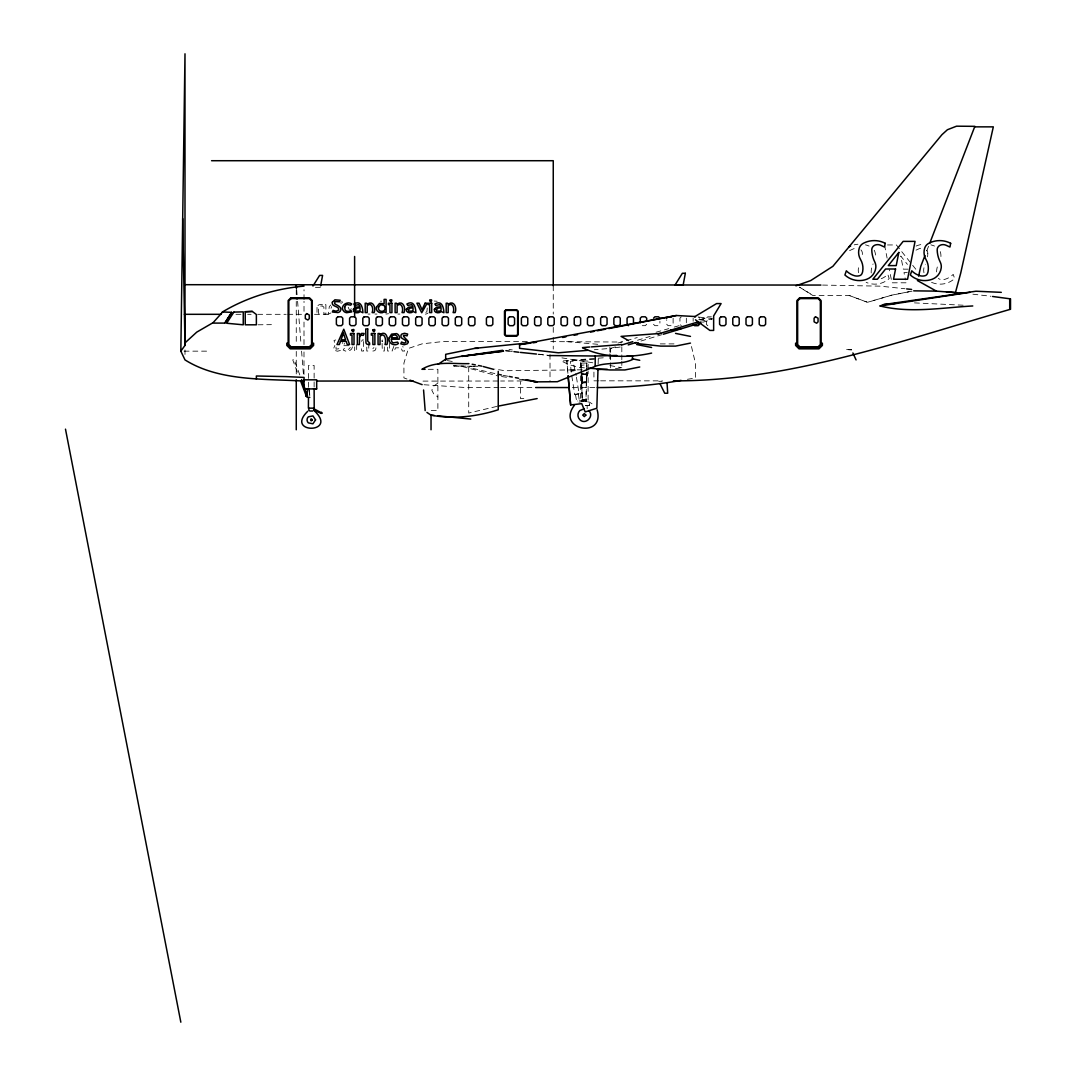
<?xml version="1.0" encoding="UTF-8"?>
<svg xmlns="http://www.w3.org/2000/svg" width="1076" height="1076" viewBox="0 0 1076 1076"><rect width="100%" height="100%" fill="white"/><g stroke="black" fill="none" stroke-linecap="round" stroke-linejoin="round"><path stroke-width="0.75" stroke-dasharray="5 3.75" d="M303.983 374.461L303.997 351.193M303.997 344.549L304.01 321.28M304.01 311.314L304.024 301.347M304.024 299.679L304.024 289.713M586.85 371.933L585.963 401.725L586.514 368.624M586.514 366.97C586.487 358.604 587.644 366.001 586.568 364.764L580.946 365.315L580.946 363.069L582.358 401.725L580.946 365.315M586.877 370.279L586.971 363.069M598.108 363.957L598.283 359.034L566.85 361.052L567.967 374.058L566.877 361.052M375.941 347.884L375.699 349.35A2.636 2.582 0 0 1 374.421 350.749L372.054 351.22L372.054 349.471L373.937 347.561M586.111 383.164L587.2 372.767L586.393 383.164L586.797 372.767L581.484 374.273L582.506 383.164L586.111 382.612L582.277 381.106L581.349 374.152M581.161 372.767L582.277 383.164L581.484 373.264L586.797 373.264L586.393 381.106L587.2 372.767M331.045 308.274L331.65 306.566M344.185 344.266L344.374 343.177M342.437 302.558L341.764 301.213M576.44 377.151L579.063 393.668L575.499 394.717L574.718 394.354L571.047 371.274L570.441 361.428L572.957 361.011L576.171 375.497M352.471 346.875C351.906 351.139 346.311 352.457 343.231 350.009L344.064 348.597L348.288 349.337A3.147 3.093 0 0 0 349.861 348.086L350.198 347.4M393.803 346.418L392.067 351.018L394.394 351.018L395.457 347.83L401.187 347.83L402.33 351.018L404.684 351.018L402.801 346.418M926.745 250.923L928.548 246.31M361.603 341.388L362.235 339.976L363.607 339.976M350.023 311.22L351.22 308.597M330.857 312.981L328.153 314.219L329.323 306.633L330.789 305.033M336.035 347.023L336.048 349.189L340.124 348.503L340.823 350.359L337.487 351.22L334.542 350.386A2.757 2.703 0 0 1 333.547 348.759L334.851 345.45M646.689 324.279L645.304 325.678L641.686 325.678L640.287 324.279M681.323 316.801L679.938 318.187L679.938 324.279L681.323 325.678M849.596 250.614L853.577 248.785A7.182 7.182 0 0 1 856.953 248.193M916.012 250.143L918.998 248.785A7.182 7.182 0 0 1 922.872 248.247M437.878 383.043L433.776 386.082L431.799 390.158L433.776 394.058L437.878 396.963M335.712 339.962L334.004 340.527L334.569 342.343M702.655 322.289L712.016 319.424M582.358 399.478L585.963 400.07L582.358 401.725L585.963 400.07L582.129 399.478L581.322 374.65M615.378 346.916L610.643 348.355L594.315 349.74M637.476 340.245L650.106 336.425M700.207 321.267L712.204 318.846M640.96 341.025L661.673 334.744M617.92 343.056L637.234 337.568M656.024 332.242L668.747 328.637M674.249 327.05L680.678 325.221M699.992 319.733L706.434 317.904L712.204 318.402M700.153 319.693L706.434 317.904L699.01 317.124M496.749 406.432L468.719 413.036L468.719 367.4L496.749 374.004M578.982 402.209L584.322 401.146L589.608 402.209L594.167 405.249M908.978 291.771L891.722 295.201L867.538 302.329L849.166 295.47L812.797 295.47L799.535 287.184L813.227 295.47M912.112 291.152L891.722 295.147L867.538 302.275L849.166 295.47M587.2 374.825L581.484 374.273L586.797 373.264M575.391 370.548L571.047 371.274M579.063 393.668L574.718 394.354M687.429 379.303L695.432 377.945L695.432 363.163L690.846 343.89M341.764 303.123L340.419 302.894M380.581 301.213L381.536 301.213M574.84 369.673L571.316 370.225M586.339 405.652L589.487 405.289L589.487 402.68L588.115 400.528L588.115 370.897M620.22 347.037L610.643 348.355L610.643 353.17M615.432 368.611L621.82 367.763L621.82 361.321M584.322 400.528L576.642 400.985L577.785 400.985M585.586 405.692L589.487 405.289L589.392 402.68M603.259 357.81L561.349 361.025L568.854 364.562L578.471 367.333L585.075 367.871M585.586 405.558L589.392 405.289M698.714 319.76L706.434 319.384M434.247 301.051L437.179 301.253M582.237 369.794L504.657 370.722L494.839 368.987M474.798 366.324L453.628 365.894L471.557 366.324M473.171 366.297L478.04 366.257M257.998 324.791L271.434 324.656M423.002 381.106L498.982 381.012M522.035 380.958L500.622 381.012M887.485 244.951L896.389 244.951L917.277 271.058M908.077 269.161L903.329 269.161L900.733 256.021L907.418 264.387M907.324 272.564L904.001 272.564L905.441 279.868M906.019 282.8L891.977 282.8L889.381 269.632M315.429 287.346L320.366 287.346M368.046 314.058L370.05 314.058M374.973 314.058L376.977 314.058M385.975 314.044L388.557 313.735M397.945 314.058L399.949 314.058M235.967 314.313L241.105 314.313M247.668 314.313L251.125 314.313M257.689 314.313L286.176 314.313M287.763 314.313L302.867 314.313M314.501 314.313L331.233 314.313M711.37 316.801L707.752 316.801L706.367 318.187L706.367 324.279L707.752 325.678L711.37 325.678M527.321 341.576L442.653 341.563L422.155 343.836L408.45 348.422L403.917 363.123L403.917 377.905L406.957 379.021M550.751 341.617L622.103 342.047M660.247 343.89L674.746 343.89M348.853 345.678L342.356 345.678A5.407 5.299 0 0 1 342.531 342.585M851.627 349.485L845.628 349.485L851.627 349.982M184.077 351.153L206.726 351.153M428.302 369.297L437.878 369.297L437.878 410.615L428.356 410.615M581.484 374.273L586.797 374.825M598.942 380.823L593.925 380.823L593.925 371.126M600.61 380.823L662.466 380.864M658.768 381.294L662.036 381.294M581.686 374.435L582.506 381.644L586.111 381.644M582.506 382.612L586.111 382.612L582.506 381.644M498.941 387.521L465.464 387.521L423.729 384.724M500.622 387.521L533.992 387.535M572.311 387.548L595.633 387.562M523.81 398.577L520.475 398.577L520.475 381.805M582.358 401.173L585.963 401.173M822.562 285.073L880.289 286.162L905.01 288.745M914.439 302.881L963.208 305.221M453.628 365.8L461.819 366.418L498.336 376.049M566.608 341.617L598.229 344.333M972.892 294.192L990.956 296.263M538.054 354.233L550.899 355.551M509.096 351.058L512.324 351.449M501.55 376.533L507.966 377.501M519.21 379.196L522.425 379.68M509.029 349.404L512.337 349.942M538.78 354.165L550.361 356.008M561.928 357.864L593.347 362.881M447.32 360.595L453.87 361.751M609.877 365.517L621.82 367.763M502.963 375.295L509.177 376.465M698.163 316.801L699.548 318.187M653.509 324.279L654.894 325.678L658.512 325.678L659.911 324.279L659.911 321.24M381.698 340.877L382.303 341.738L382.303 339.976M348.207 307.279L349.418 309.901M299.814 374.959L293.909 359.223L292.753 359.895L298.361 374.986M427.239 307.978L426.93 311.489A3.093 2.569 0 0 1 425.343 312.618M884.512 244.951L887.108 258.119M575.499 394.717L576.749 401.846M382.101 343.432L382.303 351.018L384.307 351.018L384.307 346.284M578.417 394.26L579.655 402.868M581.484 373.264L582.506 381.106M296.667 289.686L297.46 299.666M297.595 301.32L301.051 344.535M301.589 351.18L303.445 374.448M309.754 395.847L309.471 388.194L309.592 394.233M580.946 363.069L581.269 372.995M693.146 318.187L693.146 321.24M686.327 318.187L686.327 322.76M673.119 318.187L673.119 324.279L671.733 325.678L668.102 325.678L666.716 324.279L666.716 319.72M621.82 346.822L621.82 353.264M621.82 354.878L621.82 359.707M610.643 354.784L610.643 361.213M610.643 362.814L610.643 369.243M609.877 347.023L609.877 352.067M609.877 353.748L609.877 362.155M588.115 369.243L588.115 361.011L580.475 361.011L580.475 369.243M587.16 405.652L587.16 408.719M586.568 363.069L581.255 363.069M586.393 381.106L586.393 383.164M586.245 401.725L586.245 399.478L585.963 401.725M582.277 381.106L582.277 383.164M582.129 399.478L582.129 401.725M580.475 375.833L580.475 400.528M553.252 285.732L553.252 314.058M553.252 327.4L553.252 335.739M553.252 337.393L553.252 349.068M550.011 354.3L550.011 380.823M389.633 343.19L389.633 351.018L387.642 351.018L387.642 346.284M368.772 343.19L368.772 351.018L366.781 351.018L366.781 346.284M363.607 341.549L363.607 351.018L361.603 351.018L361.603 346.095M356.667 344.589L356.667 351.018L354.676 351.018L354.676 346.916M314.125 386.862L314.125 365.49L308.462 365.49L308.462 386.862M296.263 289.7L296.263 299.706M296.263 301.374L296.263 344.737M296.263 351.408L296.263 374.757M184.991 349.929L184.991 354.461M931.574 282.315A13.961 13.961 0 0 0 932.731 282.813A21.412 21.412 0 0 0 954.627 278.576L953.228 274.367A19.072 19.072 0 0 1 945.185 279.235A9.146 9.146 0 0 1 939.859 279.235A3.605 3.605 0 0 1 938.42 278.388M923.975 272.726A13.961 13.961 0 0 1 923.759 271.475A10.262 10.262 0 0 1 924.768 265.611A28.689 28.689 0 0 0 925.387 264.266M927.808 253.546A28.689 28.689 0 0 1 927.525 256.841M926.718 250.291A5.057 5.057 0 0 1 927.794 253.546M871.21 272.954A17.377 17.377 0 0 1 873.093 263.956M860.961 249.914A5.057 5.057 0 0 1 862.36 253.546A28.689 28.689 0 0 1 862.172 256.29M881.244 278.711A19.072 19.072 0 0 0 887.808 274.367L889.206 278.576A21.412 21.412 0 0 1 867.31 282.813A13.961 13.961 0 0 1 866.14 282.315M854.196 244.857A23.484 23.484 0 0 1 857.949 244.239M865.481 244.857A23.484 23.484 0 0 1 869.085 246.068M874.223 250.251A8.379 8.379 0 0 1 874.869 251.73A13.907 13.907 0 0 1 875.528 255.577M858.554 272.726A13.961 13.961 0 0 1 858.339 271.475A10.262 10.262 0 0 1 859.334 265.611A28.689 28.689 0 0 0 859.549 265.167M940.935 256.559A13.907 13.907 0 0 0 940.289 251.73A8.379 8.379 0 0 0 939.657 250.251M936.604 271.919A17.377 17.377 0 0 1 938.514 263.956M916.026 246.068A23.484 23.484 0 0 1 923.369 244.239M930.915 244.857A23.484 23.484 0 0 1 934.506 246.068M428.087 312.941A4.95 4.116 0 0 1 425.383 314.152M317.03 307.373L316.976 314.058L318.967 314.058C317.232 310.466 319.411 302.961 323.903 307.09L323.903 314.058L325.894 314.058L325.894 304.683L324.535 304.683L323.903 305.893C322.141 303.607 317.286 304.091 317.03 307.373"/><path stroke-width="1.5" d="M180.835 351.153L184.991 53.8L184.991 345.396L180.835 351.153L184.991 359.895C219.329 381.55 264.992 378.658 303.983 381.106L304.078 377.42L286.216 376.613L256.37 375.995L256.37 379.169M598 368.88L596.844 408.221L585.196 411.92L581.739 403.648L570.616 404.953L568.101 375.685L570.643 404.953M308.462 398.376L308.395 408.154L314.205 408.154L314.125 388.503M438.026 364.334L445.477 359.33L461.819 356.169L503.528 351.153L461.819 356.398L502.626 350.265M320.635 285.853L322.585 275.402L319.612 275.402L312.968 286.014M308.355 388.261L306.781 394.677M918.622 276.155L920.774 266.323L924.957 255.55M795.904 285.826L810.672 280.594L832.878 266.323L941.93 134.702L947.405 129.739L956.524 126.188L974.856 126.336L929.745 243.23M224.817 323.096L231.717 312.336L222.651 312L212.725 323.096L224.817 323.096L231.717 312.336M574.423 405.249C555.512 429.701 605.385 439.559 597.14 409.754M653.509 318.187L654.894 316.801L658.512 316.801L659.911 318.187M666.716 318.187L668.102 316.801L671.733 316.801M699.548 324.279L698.163 325.678L694.531 325.678L693.146 324.279M184.991 342.894L196.76 332.121L212.254 323.15M307.749 411.274C284.427 433.884 338.173 433.884 314.838 411.274M306.66 395.901L307.48 395.417L301.589 379.68M222.221 312.094C246.902 297.285 275.429 288.65 304.024 286.122M307.332 395.524L306.324 396.089L300.634 381.025M595.257 366.324L557.368 381.711L536.87 381.859L522.425 379.68M972.771 305.961C942.294 307.669 910.027 313.479 880.101 305.961L883.84 304.535L975.986 291.219L1001.299 292.349M701.095 322.76L663.273 334.259M621.686 345.019L632.742 341.67M658.001 334.031L698.647 321.737M628.196 344.898L636.172 342.477M498.296 406.109L537.153 398.577M536.251 342.114L474.785 348.355L445.679 354.327L445.679 360.299M690.469 343.096L675.553 346.109L660.637 346.109L637.88 343.621M651.599 353.089C629.07 358.052 603.663 358.066 582.573 347.736M639.749 366.997L624.887 369.956L609.877 369.956L588.384 368.126M584.308 408.705L579.789 410.575A6.429 6.429 0 0 0 579.789 419.613C585.411 425.531 594.719 416.183 588.801 410.575M562.64 337.474L565.936 336.842M574.18 335.255L577.476 334.609M590.657 332.067L593.952 331.435M597.247 330.789L605.479 329.202M608.774 328.57L676.32 315.51L694.827 316.505M587.778 350.305L558.39 352.793L519.573 348.355L519.573 344.629L676.32 315.51M681.041 380.379C653.455 385.356 625.317 387.548 597.301 387.562M880.101 305.961L969.839 292.349M519.573 344.629L530.401 343.123M533.494 342.693L536.588 342.262M670.63 330.211L680.812 328.947L677.813 328.731M883.84 304.535L895.272 303.499M582.573 347.588L589.742 347.01M660.637 333.399L621.054 336.398L628.559 340.608M591.343 346.902L621.82 344.535M595.163 356.022L616.79 355.43M252.309 311.435L245.22 311.717L245.247 324.804L256.37 324.804L256.37 314.501L252.309 311.435L245.18 311.717M597.274 369.498L607.294 369.31M316.68 381.052L413.103 380.998M628.545 356.156L632.473 356.116L632.473 359.559C620.785 365.046 607.241 361.886 595.163 366.324L595.257 356.022L550.899 355.551M305.571 388.84L308.745 388.826M313.506 388.813L316.68 388.799L316.68 379.828L304.078 379.828L303.983 388.893L316.68 388.947M974.856 126.86L993.323 126.86L960.68 273.223L955.434 292.632L936.402 291.125L913.685 290.843M211.555 160.714L553.252 160.714L553.252 285.732M184.857 284.696L820.907 285.059M184.359 314.313L221.078 314.313M354.609 316.801L350.978 316.801L349.592 318.187L349.592 324.279L350.978 325.678L354.609 325.678L355.995 324.279L355.995 318.187L354.609 316.801L354.609 256.478M695.526 316.801L694.531 316.801L716.616 303.566L721.108 303.566L713.644 315.9L713.644 330.426L709.878 330.426L695.473 319.801M288.153 343.19L286.808 343.19L286.808 345.423L290.238 348.853L310.184 348.853L313.6 345.423L313.6 343.19L312.255 343.19M796.939 343.19L795.608 343.19L795.608 345.423L799.024 348.853L818.97 348.853L822.387 345.423L822.387 343.19L821.055 343.19M474.785 348.355L478.04 348.355M425.101 369.297L421.913 369.297C436.17 360.608 453.144 364.132 468.961 363.621M673.374 380.864C789.528 381.227 900.235 341.011 1010.512 309.269L1010.512 298.872L992.583 296.478M533.817 381.805L537.153 381.805L526.272 379.707M535.646 387.535L568.975 387.548M309.74 411.005L312.86 411.005M309.807 397.38L307.144 397.3L306.216 396.103M635.19 342.719L638.471 342.894M627.227 355.739L632.473 356.116M946.369 291.744L962.953 293.264M434.341 415.484L431.032 415.161L426.916 412.417M437.65 415.807L470.763 419.062M906.664 288.906L911.614 289.431M520.394 352.403L536.453 354.058M505.868 350.655L509.096 351.058M513.938 351.65L518.78 352.242M509.177 376.465L512.284 377.044M515.404 377.622L518.511 378.214M472.162 364.253L475.35 364.872M478.551 365.504L481.752 366.136M636.642 344.535L651.599 347.494M675.553 333.399L690.469 336.398M632.311 358.792L639.749 360.299M498.296 374.327L501.403 374.973M483.259 366.539L493.75 369.391M409.996 380.151L422.155 384.643M314.73 409.243L322.262 413.184M314.246 410.292L321.253 413.44L321.509 412.283M917.371 280.54L936.402 291.125M628.465 325.678L627.079 324.279L627.079 318.187L628.465 316.801L632.096 316.801L633.482 318.187L633.482 324.279M660.26 384.28L664.726 393.238L667.698 393.238L667.039 382.787M852.891 352.955L856.066 359.922M65.488 429.149L180.835 1022.2M296.532 288.032L296.263 284.696L296.263 288.032M423.567 389.983L425.168 410.615M182.691 218.616L184.991 345.396M1009.705 298.872L1009.705 308.879M646.689 321.24L646.689 318.187L645.304 316.801L641.686 316.801L640.287 318.187L640.287 322.76M498.242 371.328L498.242 409.768C476.762 416.641 453.171 419.384 431.032 415.161L431.032 429.781M313.721 408.127L313.721 410.373M308.879 408.127L308.879 410.373M296.263 379.761L296.263 429.781M848.883 246.875A23.484 23.484 0 0 1 850.605 246.068M344.656 307.225L345.14 310.036A3.093 2.569 0 0 0 346.741 311.166A4.304 3.578 0 0 0 348.96 311.327L350.991 310.507L351.785 311.906L346.701 312.699A4.95 4.116 0 0 1 343.997 311.489C339.075 306.7 346.916 300.325 351.717 303.983L350.736 305.167L347.36 304.508A3.08 2.569 0 0 0 345.544 305.396L344.656 307.225M389.189 337.837C387.683 343.136 394.408 346.889 398.429 343.526L397.582 342.114L393.359 342.867A3.147 3.093 0 0 1 391.798 341.603L391.18 339.209L399.304 339.209A5.407 5.299 0 0 0 399.129 336.102L398.712 335.308A4.398 4.304 0 0 0 396.506 333.614L391.57 334.111L389.189 337.837M378.496 307.252C377.394 313.358 388.234 312.551 384.105 305.396L380.581 304.696L378.496 307.252M376.425 307.131C375.228 311.462 380.81 314.407 384.105 311.906L386.096 312.591L386.096 299.384L384.105 299.384L384.105 303.741L379.505 303.432L376.425 307.131M408.181 341.576L408.113 342.276A2.757 2.703 0 0 1 407.118 343.903L404.173 344.737L400.823 343.876L401.536 342.02L404.226 343.096L405.961 342.235C406.499 338.779 399.909 339.451 400.958 335.524A2.488 2.434 0 0 1 401.913 334.044L404.549 333.291L407.643 334.044L407.078 335.86C398.914 333.641 406.768 338.994 408.181 341.576M332.363 302.195C331.005 307.117 339.626 305.705 338.671 310.049L336.142 311.246L333.103 310.399L332.336 312.013L337.931 312.565A4.613 3.833 0 0 0 340.177 311.287C343.15 307.225 337.097 305.409 334.623 303.755L335.013 301.549L339.572 301.778L340.204 300.258L334.905 299.8L332.363 302.195M353.399 309.296C352.672 313.022 358.241 313.788 360.245 311.529L362.935 312.766C362.693 307.817 361.159 299.8 353.896 303.983L354.744 305.382L358.685 304.683L360.056 306.821L355.605 307.144L353.399 309.296M406.378 309.296C405.639 313.022 411.22 313.788 413.224 311.529L415.914 312.766C415.672 307.817 414.139 299.8 406.876 303.983L407.723 305.382L411.664 304.683L413.036 306.821L408.584 307.144L406.378 309.296M434.381 309.296C433.641 313.022 439.223 313.788 441.227 311.529L443.917 312.766C443.675 307.817 442.142 299.8 434.879 303.983L435.713 305.382L439.667 304.683L441.039 306.821L436.587 307.144L434.381 309.296M355.362 309.579L355.82 311.099L358.806 311.166L360.056 310.265L360.056 307.992L357.366 307.978L355.362 309.579M408.342 309.579L408.799 311.099L411.785 311.166L413.036 310.265L413.036 307.992L410.346 307.978L408.342 309.579M436.345 309.579L436.802 311.099L439.788 311.166L441.039 310.265L441.039 307.992L438.335 307.978L436.345 309.579M359.545 336.949L359.344 344.535L357.353 344.535L357.353 333.493L359.344 333.493L359.344 335.255L361.59 333.412L364.145 333.466L363.311 335.376L360.998 335.174L359.545 336.949M685.345 273.277L683.125 285.221L674.908 285.221L682.372 273.277L685.345 273.277M351.973 330.05C352.874 334.838 356.035 327.306 351.973 330.05M372.834 330.05C373.735 334.838 376.896 327.306 372.834 330.05M885.239 243.31L884.526 247.036L880.545 245.22A7.182 7.182 0 0 0 874.788 245.22A5.057 5.057 0 0 0 871.762 249.982A28.689 28.689 0 0 0 874.801 262.046A10.262 10.262 0 0 1 875.783 267.911A13.961 13.961 0 0 1 866.812 279.249A21.412 21.412 0 0 1 844.916 275.012L846.328 270.802A19.072 19.072 0 0 0 854.371 275.671A9.146 9.146 0 0 0 859.684 275.671A3.605 3.605 0 0 0 861.849 273.855A8.837 8.837 0 0 0 862.67 271.448A17.377 17.377 0 0 0 860.531 259.477A13.907 13.907 0 0 1 859.253 248.166A8.379 8.379 0 0 1 863.329 243.31A23.484 23.484 0 0 1 885.239 243.31M950.659 243.31L949.947 247.036L945.979 245.22A7.182 7.182 0 0 0 940.209 245.22A5.057 5.057 0 0 0 937.183 249.982A28.689 28.689 0 0 0 940.222 262.046A10.262 10.262 0 0 1 941.218 267.911A13.961 13.961 0 0 1 932.246 279.249A21.412 21.412 0 0 1 910.35 275.012L911.749 270.802A19.072 19.072 0 0 0 919.805 275.671A9.146 9.146 0 0 0 925.118 275.671A3.605 3.605 0 0 0 927.283 273.855A8.837 8.837 0 0 0 928.09 271.448A17.377 17.377 0 0 0 925.965 259.477A13.907 13.907 0 0 1 924.688 248.166A8.379 8.379 0 0 1 928.763 243.31A23.484 23.484 0 0 1 950.659 243.31M895.555 269L893.524 279.235L907.566 279.235L915.044 241.387L903.154 241.387L872.878 279.235L877.397 279.235L885.588 269L895.555 269M898.823 252.456L896.227 265.597L888.305 265.597L898.823 252.456M312.336 419.855C310.103 423.258 310.103 416.452 312.336 419.855M585.842 415.094L584.322 416.614L582.748 415.094L584.322 413.574L585.842 415.094M315.564 419.855L312.928 423.796L308.301 422.868A4.291 4.291 0 0 1 308.301 416.842L312.928 415.914L315.564 419.855M389.889 300.312C390.897 304.454 393.856 297.877 389.889 300.312M429.647 300.312C430.656 304.454 433.628 297.877 429.647 300.312M391.543 336.68L391.234 337.783L397.474 337.783C397.595 334.542 392.727 333.977 391.543 336.68M306.324 395.807L307.104 395.645L306.324 396.089L306.996 394.045L306.324 395.807M340.46 341.348L339.33 344.535L336.976 344.535L343.782 329.229L349.592 344.535L347.252 344.535L346.19 341.348L340.46 341.348M343.405 333.183L341.025 339.828L345.598 339.828L343.405 333.183M425.087 303.203L422.048 309.767L419.075 303.203L416.883 303.203L421.711 312.78L427.185 303.203L425.087 303.203M233.882 312.094L226.659 323.244L243.243 324.804L243.243 311.865L233.882 312.094M380.622 334.206L380.043 334.918L379.425 333.493L378.053 333.493L378.053 344.535L380.043 344.535L380.043 336.331C385.074 331.395 386.526 341.2 384.979 344.535L386.983 344.535C388.638 340.5 387.01 330.023 380.622 334.206M367.777 303.836L367.198 304.441L366.566 303.23L365.194 303.23L365.194 312.605L367.198 312.605L367.198 305.638C371.677 301.509 373.87 309.014 372.135 312.605L374.125 312.605C376.089 308.274 373.372 300.285 367.777 303.836M397.676 303.836L397.098 304.441L396.466 303.23L395.107 303.23L395.107 312.605L397.098 312.605L397.098 305.638C401.59 301.509 403.769 309.014 402.034 312.605L404.025 312.605C405.988 308.274 403.271 300.285 397.676 303.836M448.746 303.836L448.181 304.441L447.549 303.23L446.177 303.23L446.177 312.605L448.181 312.605L448.181 305.638C452.66 301.509 454.852 309.014 453.104 312.605L455.108 312.605C457.071 308.274 454.341 300.285 448.746 303.836M290.789 297.904L288.153 300.54L288.153 344.871L290.789 347.508L309.619 347.508L312.255 344.871L312.255 300.54L309.619 297.904L290.789 297.904M291.085 298.59L288.852 300.823L288.852 344.589L291.085 346.808L309.337 346.808L311.569 344.589L311.569 300.823L309.337 298.59L291.085 298.59M306.7 313.6L305.315 314.986L305.315 318.63L307.884 320.016L309.269 318.63L309.269 314.986L306.7 313.6M337.77 316.801L336.371 318.187L336.371 324.279L337.77 325.678L341.388 325.678L342.773 324.279L342.773 318.187L341.388 316.801L337.77 316.801M364.186 316.801L362.8 318.187L362.8 324.279L364.186 325.678L367.817 325.678L369.202 324.279L369.202 318.187L367.817 316.801L364.186 316.801M377.407 316.801L376.022 318.187L376.022 324.279L377.407 325.678L381.025 325.678L382.424 324.279L382.424 318.187L381.025 316.801L377.407 316.801M390.615 316.801L389.23 318.187L389.23 324.279L390.615 325.678L394.246 325.678L395.632 324.279L395.632 318.187L394.246 316.801L390.615 316.801M403.836 316.801L402.451 318.187L402.451 324.279L403.836 325.678L407.454 325.678L408.84 324.279L408.84 318.187L407.454 316.801L403.836 316.801M417.044 316.801L415.659 318.187L415.659 324.279L417.044 325.678L420.676 325.678L422.061 324.279L422.061 318.187L420.676 316.801L417.044 316.801M430.265 316.801L428.867 318.187L428.867 324.279L430.265 325.678L433.884 325.678L435.269 324.279L435.269 318.187L433.884 316.801L430.265 316.801M443.473 316.801L442.088 318.187L442.088 324.279L443.473 325.678L447.105 325.678L448.49 324.279L448.49 318.187L447.105 316.801L443.473 316.801M456.681 316.801L455.296 318.187L455.296 324.279L456.681 325.678L460.313 325.678L461.698 324.279L461.698 318.187L460.313 316.801L456.681 316.801M469.903 316.801L468.517 318.187L468.517 324.279L469.903 325.678L473.521 325.678L474.92 324.279L474.92 318.187L473.521 316.801L469.903 316.801M487.805 316.801L486.419 318.187L486.419 324.279L487.805 325.678L491.436 325.678L492.821 324.279L492.821 318.187L491.436 316.801L487.805 316.801M505.881 309.794L504.496 311.179L504.496 334.717L505.881 336.102L516.83 336.102L518.215 334.717L518.215 311.179L516.83 309.794L505.881 309.794M506.123 310.399L505.088 311.435L505.088 334.461L506.123 335.497L516.588 335.497L517.623 334.461L517.623 311.435L516.588 310.399L506.123 310.399M509.54 316.801L508.154 318.187L508.154 324.279L509.54 325.678L513.171 325.678L514.557 324.279L514.557 318.187L513.171 316.801L509.54 316.801M522.761 316.801L521.376 318.187L521.376 324.279L522.761 325.678L526.379 325.678L527.765 324.279L527.765 318.187L526.379 316.801L522.761 316.801M535.969 316.801L534.584 318.187L534.584 324.279L535.969 325.678L539.601 325.678L540.986 324.279L540.986 318.187L539.601 316.801L535.969 316.801M549.19 316.801L547.792 318.187L547.792 324.279L549.19 325.678L552.808 325.678L554.194 324.279L554.194 318.187L552.808 316.801L549.19 316.801M562.398 316.801L561.013 318.187L561.013 324.279L562.398 325.678L566.016 325.678L567.415 324.279L567.415 318.187L566.016 316.801L562.398 316.801M575.606 316.801L574.221 318.187L574.221 324.279L575.606 325.678L579.238 325.678L580.623 324.279L580.623 318.187L579.238 316.801L575.606 316.801M588.828 316.801L587.442 318.187L587.442 324.279L588.828 325.678L592.446 325.678L593.831 324.279L593.831 318.187L592.446 316.801L588.828 316.801M602.035 316.801L600.65 318.187L600.65 324.279L602.035 325.678L605.667 325.678L607.052 324.279L607.052 318.187L605.667 316.801L602.035 316.801M615.257 316.801L613.871 318.187L613.871 324.279L615.257 325.678L618.875 325.678L620.26 324.279L620.26 318.187L618.875 316.801L615.257 316.801M720.96 316.801L719.575 318.187L719.575 324.279L720.96 325.678L724.592 325.678L725.977 324.279L725.977 318.187L724.592 316.801L720.96 316.801M734.182 316.801L732.783 318.187L732.783 324.279L734.182 325.678L737.8 325.678L739.185 324.279L739.185 318.187L737.8 316.801L734.182 316.801M747.39 316.801L746.004 318.187L746.004 324.279L747.39 325.678L751.008 325.678L752.406 324.279L752.406 318.187L751.008 316.801L747.39 316.801M760.597 316.801L759.212 318.187L759.212 324.279L760.597 325.678L764.229 325.678L765.614 324.279L765.614 318.187L764.229 316.801L760.597 316.801M799.576 297.904L796.939 300.54L796.939 344.871L799.576 347.508L818.419 347.508L821.055 344.871L821.055 300.54L818.419 297.904L799.576 297.904M799.872 298.59L797.639 300.823L797.639 344.589L799.872 346.808L818.123 346.808L820.356 344.589L820.356 300.823L818.123 298.59L799.872 298.59M815.487 316.801L814.102 318.187L814.102 321.845L816.671 323.23L818.056 321.845L818.056 318.187L815.487 316.801M391.933 303.23L388.382 303.23L388.382 304.629L389.929 304.629L389.929 312.605L391.933 312.605L391.933 303.23M431.691 303.23L428.154 303.23L428.154 304.629L429.687 304.629L429.687 312.605L431.691 312.605L431.691 303.23M367.723 328.96L365.719 328.96L365.961 342.867A2.636 2.582 0 0 0 367.239 344.266L369.593 344.737L369.593 342.988L367.723 341.079L367.723 328.96M354.017 333.493L350.48 333.493L350.48 335.147L352.013 335.147L352.013 344.535L354.017 344.535L354.017 333.493M374.878 333.493L371.328 333.493L371.328 335.147L372.874 335.147L372.874 344.535L374.878 344.535L374.878 333.493"/></g></svg>
